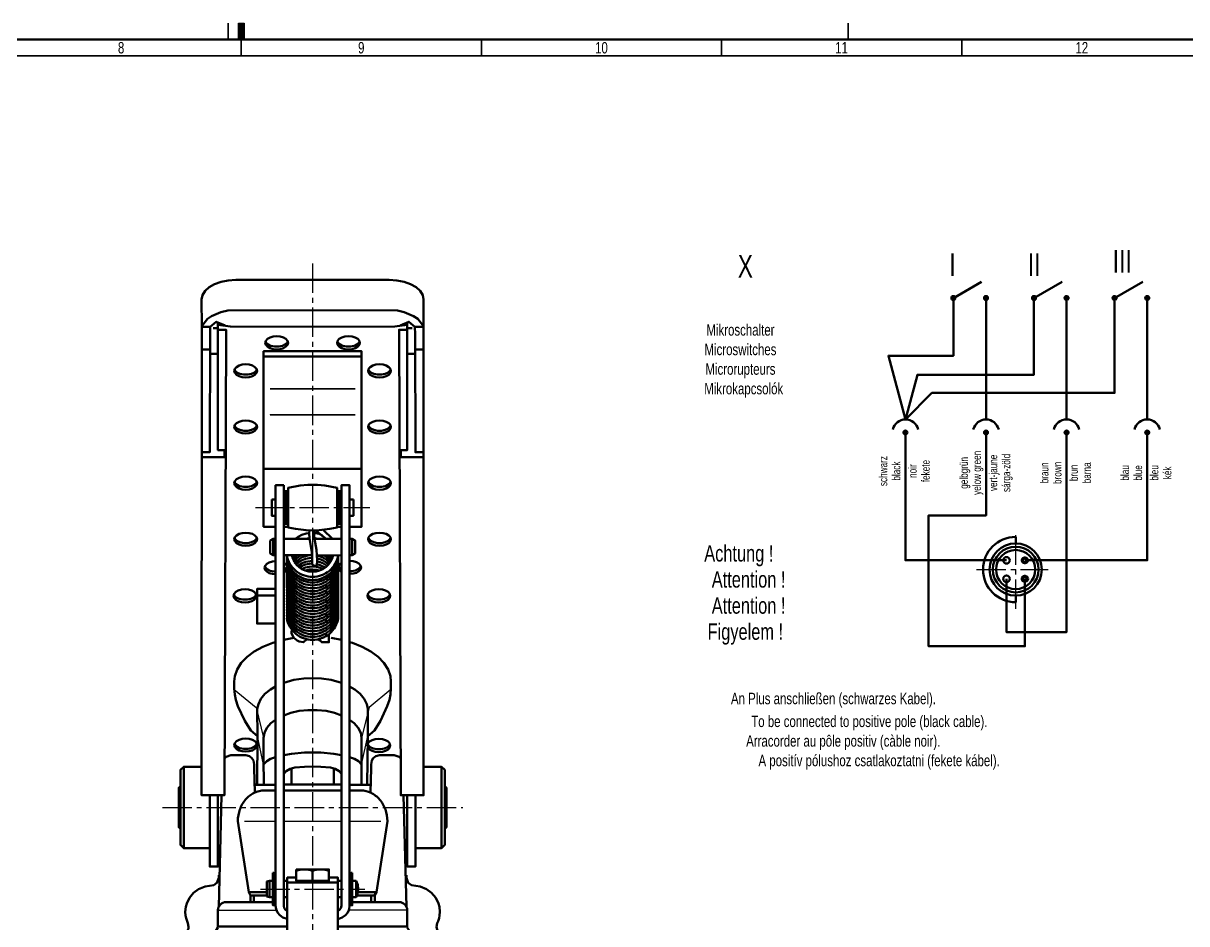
# Model space of a CAD drawing. Extents: x 0 to 1198, y 0 to 840.
# Drawn here: x 527.2 to 883.8, y 564 to 840 of the extents above; entities that cross this region are included whole.
import ezdxf
from ezdxf.enums import TextEntityAlignment as Align

# ---------------------------------------------------------------- set-up
doc = ezdxf.new("R2010")
doc.units = 0
doc.header["$LTSCALE"] = 12
for name, pattern in [('CENTRE', [1.125, 0.75, -0.125, 0.125, -0.125]), ('L0', [0]), ('LFUN', [0]), ('LPRM', [0]), ('SL0', [0]), ('SOLID_MEDIUM', [0]), ('SOLID_THICK', [0]), ('SOLID_THIN', [0])]:
    doc.linetypes.add(name, pattern=pattern)
doc.layers.get('0').update_dxf_attribs({"linetype": 'CONTINUOUS'})
for name, color, linetype in [('11', 7, 'CONTINUOUS'), ('40', 7, 'CONTINUOUS'), ('41', 7, 'CONTINUOUS'), ('6', 7, 'CONTINUOUS'), ('7', 7, 'CONTINUOUS')]:
    doc.layers.add(name, color=color, linetype=linetype)
doc.styles.add('PLAIN_LARGE', font='medtext', dxfattribs={"width": 0.75})
doc.styles.add('PLAIN_MEDIUM', font='medtext', dxfattribs={"width": 0.75})
doc.styles.add('PLAIN_SMALL', font='medtext', dxfattribs={"width": 0.75})
doc.styles.add('ST4', font='medtext', dxfattribs={"width": 0.75})

# ---------------------------------------------------------------- blocks, each defined once
blk = doc.blocks.new('MEDCLUMP_ZSC_180_')
at = {"layer": '6', "color": 7, "lineweight": 25, "style": 'PLAIN_SMALL', "width": 0.75}
for s, p in [('schwarz', (790.73, 702.72)), ('fekete', (803.73, 702.72)), ('black', (794.73, 702.72)), ('noir', (799.73, 702.72))]:
    blk.add_text(s, height=2.5, rotation=90, dxfattribs=at).set_placement(p, align=Align.MIDDLE_CENTER)
blk = doc.blocks.new('MEDCLUMP_ZSC_189_')
at = {"layer": '6', "color": 7, "lineweight": 25, "style": 'PLAIN_SMALL', "width": 0.75}
for s, p in [('gelbgr%%252n', (815.43, 702.17)), ('yelow green', (819.43, 702.17)), ('vert-jaune', (824.43, 702.17)), ('s%%225rga-z%%246ld', (828.43, 702.17))]:
    blk.add_text(s, height=2.5, rotation=90, dxfattribs=at).set_placement(p, align=Align.MIDDLE_CENTER)
blk = doc.blocks.new('MEDCLUMP_ZSC_198_')
at = {"layer": '6', "color": 7, "lineweight": 25, "style": 'PLAIN_SMALL', "width": 0.75}
for s, p in [('blau', (864.83, 702.17)), ('blue', (868.83, 702.17)), ('bleu', (873.83, 702.17)), ('k%%233k', (877.83, 702.17))]:
    blk.add_text(s, height=2.5, rotation=90, dxfattribs=at).set_placement(p, align=Align.MIDDLE_CENTER)
blk = doc.blocks.new('MEDCLUMP_ZSC_207_')
at = {"layer": '6', "color": 7, "lineweight": 25, "style": 'PLAIN_SMALL', "width": 0.75}
for s, p in [('braun', (840.13, 702.17)), ('brown', (844.13, 702.17)), ('brun', (849.13, 702.17)), ('barna', (853.13, 702.17))]:
    blk.add_text(s, height=2.5, rotation=90, dxfattribs=at).set_placement(p, align=Align.MIDDLE_CENTER)
blk = doc.blocks.new('MEDCLUMP_ZSC_216_')
at = {"layer": '6', "color": 23, "lineweight": 35, "style": 'PLAIN_MEDIUM', "width": 0.75}
for s, p in [('An Plus anschlie%%223en (schwarzes Kabel).', (775.5, 633)), ('To be connected to positive pole (black cable).', (786.5, 626)), ('Arracorder au p%%244le positiv (c%%224ble noir).', (778.5, 620)), ('A posit%%237v p%%243lushoz csatlakoztatni (fekete k%%225bel).', (789.5, 614))]:
    blk.add_text(s, height=3.5, dxfattribs=at).set_placement(p, align=Align.MIDDLE_CENTER)
blk = doc.blocks.new('MEDCLUMP_ZSC_225_')
at = {"layer": '6', "color": 92, "lineweight": 50, "style": 'PLAIN_LARGE', "width": 0.75}
for s, p in [('Achtung !', (746.5, 677.5)), ('Attention !', (749.5, 669.5)), ('Attention !', (749.5, 661.5)), ('Figyelem !', (748.5, 653.5))]:
    blk.add_text(s, height=5, dxfattribs=at).set_placement(p, align=Align.MIDDLE_CENTER)
blk = doc.blocks.new('MEDCLUMP_SET_179_')
at = {"lineweight": 0}
for name in ['MEDCLUMP_ZSC_180_', 'MEDCLUMP_ZSC_189_', 'MEDCLUMP_ZSC_207_', 'MEDCLUMP_ZSC_198_', 'MEDCLUMP_ZSC_225_', 'MEDCLUMP_ZSC_216_']:
    blk.add_blockref(name, (0, 0), dxfattribs=at)
at = {"layer": '6', "color": 23, "lineweight": 35, "style": 'PLAIN_MEDIUM', "width": 0.75}
for s, p in [('Mikroschalter', (747, 746)), ('Microswitches', (747, 740)), ('Microrupteurs', (747, 734)), ('Mikrokapcsol%%243k', (748, 728))]:
    blk.add_text(s, height=3.5, dxfattribs=at).set_placement(p, align=Align.MIDDLE_CENTER)
blk = doc.blocks.new('MEDCLUMP_SET_242_')
at = {"layer": '6', "color": 132, "lineweight": 70, "style": 'ST4', "width": 0.75}
for s, p in [('III', (864, 767)), ('X', (748.5, 765.5)), ('I', (812, 766)), ('II', (837, 766))]:
    blk.add_text(s, height=7, dxfattribs=at).set_placement(p, align=Align.MIDDLE_CENTER)
blk = doc.blocks.new('MEDFUNV_27')
at = {"color": 0, "linetype": 'LFUN', "lineweight": -2}
for radius in [0.5, 0.389, 0.278, 0.167, 0.0556]:
    blk.add_circle((0, 0), radius, dxfattribs=at)
blk = doc.blocks.new('MEDCLUMP_ZSC_252_')
at = {"layer": '11', "color": 92, "linetype": 'SOLID_THICK', "lineweight": 50}
for p, q in [((812.25, 755.77), (820.91, 760.77)), ((836.95, 755.77), (845.61, 760.77)), ((861.65, 755.77), (870.31, 760.77))]:
    blk.add_line(p, q, dxfattribs=at)
for points in [[(797.55, 718.55), (792.32, 738.08), (812.25, 738.08), (812.25, 755.77)], [(797.55, 718.55), (801.22, 732.26), (836.95, 732.26), (836.95, 755.77)], [(797.55, 718.55), (805.67, 726.67), (861.65, 726.67), (861.65, 755.77)], [(822.25, 718.55), (822.25, 755.77)], [(846.95, 718.55), (846.95, 755.77)], [(871.65, 718.55), (871.65, 755.77)], [(828.51, 675.36), (797.55, 675.36), (797.55, 714.55)], [(834.17, 669.71), (834.17, 649), (804.65, 649), (804.65, 689.12), (822.25, 689.12), (822.25, 693.45), (822.25, 714.55)], [(828.51, 669.71), (828.51, 653.35), (846.95, 653.35), (846.95, 714.55)], [(834.17, 675.36), (871.65, 675.36), (871.65, 714.55)]]:
    blk.add_lwpolyline(points, dxfattribs=at)
for points in [[(818.36, 715.5, -0.78496), (826.14, 715.5)], [(843.06, 715.5, -0.78496), (850.84, 715.5)], [(867.76, 715.5, -0.78496), (875.54, 715.5)]]:
    blk.add_lwpolyline(points, format="xyb", dxfattribs=at)
blk.add_arc((797.55, 714.55), 4, 13.739, 166.261, dxfattribs=at)
at = {"layer": '11', "color": 92, "linetype": 'SOLID_THICK', "lineweight": 50, "xscale": 1.2, "yscale": 1.2, "zscale": 1.2}
for p in [(812.25, 755.77), (822.25, 755.77), (836.95, 755.77), (846.95, 755.77), (861.65, 755.77), (871.65, 755.77), (797.55, 714.55), (822.25, 714.55), (846.95, 714.55), (871.65, 714.55)]:
    blk.add_blockref('MEDFUNV_27', p, dxfattribs=at)
blk = doc.blocks.new('MEDCLUMP_ZSC_267_')
at = {"layer": '11', "color": 92, "linetype": 'SOLID_THICK', "lineweight": 50}
blk.add_lwpolyline([(831.34, 680.53), (831.34, 682.53, 1), (831.34, 662.53), (831.34, 664.53)], format="xyb", dxfattribs=at)
for centre, radius in [((831.34, 672.53), 8), ((831.34, 672.53), 7), ((831.34, 672.53), 6), ((828.51, 675.36), 1), ((828.51, 669.71), 1)]:
    blk.add_circle(centre, radius, dxfattribs=at)
at = {"layer": '11', "color": 132, "linetype": 'L0', "lineweight": 70}
for centre in [(834.17, 675.36), (834.17, 669.71)]:
    blk.add_circle(centre, 0.75, dxfattribs=at)
at = {"layer": '7', "color": 172, "linetype": 'CENTRE', "lineweight": 25}
for p, q in [((831.34, 660.53), (831.34, 684.53)), ((819.34, 672.53), (841.34, 672.53))]:
    blk.add_line(p, q, dxfattribs=at)
blk = doc.blocks.new('MEDCLUMP_SET_251_')
at = {"lineweight": 0}
for name in ['MEDCLUMP_ZSC_252_', 'MEDCLUMP_ZSC_267_']:
    blk.add_blockref(name, (0, 0), dxfattribs=at)
blk = doc.blocks.new('MEDCLUMP_ZSC_300_')
at = {"layer": '11', "color": 92, "linetype": 'SOLID_THICK', "lineweight": 50}
for p, q in [((603.78, 681.96), (603.78, 676.96)), ((627.98, 681.96), (627.98, 676.96))]:
    blk.add_line(p, q, dxfattribs=at)
for points in [[(602.88, 681.44), (603.78, 681.96), (604.53, 681.96)], [(604.53, 676.96), (603.78, 676.96), (602.88, 677.48), (602.88, 681.44)], [(607.03, 681.96), (614.99, 681.96)], [(616.51, 681.96), (624.73, 681.96)], [(627.23, 681.96), (627.98, 681.96), (628.88, 681.44), (628.88, 677.48), (627.98, 676.96), (627.23, 676.96)], [(615.72, 676.97), (607.03, 676.96)], [(624.73, 676.96), (617.23, 676.8)]]:
    blk.add_lwpolyline(points, dxfattribs=at)
blk = doc.blocks.new('MEDCLUMP_ZSC_304_')
at = {"layer": '11', "color": 92, "linetype": 'SOLID_THICK', "lineweight": 50}
for p, q in [((607.43, 696.52), (607.43, 686.52)), ((608.38, 694.02), (608.03, 694.02)), ((608.38, 689.02), (608.03, 689.02))]:
    blk.add_line(p, q, dxfattribs=at)
for points in [[(607.03, 686.92), (607.43, 686.52), (608.03, 686.52), (608.03, 696.52), (607.43, 696.52), (607.03, 696.12)], [(615.88, 684.52), (613.88, 684.59), (610.63, 684.98), (608.38, 685.47), (608.38, 697.57), (612.1, 698.28), (614.42, 698.48), (615.88, 698.52)], [(603.38, 694.02), (603.38, 689.02), (604.53, 689.02)], [(604.53, 694.02), (603.38, 694.02)]]:
    blk.add_lwpolyline(points, dxfattribs=at)
blk = doc.blocks.new('MEDCLUMP_ZSC_310_')
at = {"layer": '11', "color": 92, "linetype": 'SOLID_THICK', "lineweight": 50}
for p, q in [((624.33, 696.52), (624.33, 686.52)), ((623.38, 694.02), (623.73, 694.02)), ((623.38, 689.02), (623.73, 689.02))]:
    blk.add_line(p, q, dxfattribs=at)
for points in [[(615.88, 684.52), (617.89, 684.59), (621.13, 684.98), (623.38, 685.47), (623.38, 697.57), (619.67, 698.28), (617.35, 698.48), (615.88, 698.52)], [(624.73, 686.92), (624.33, 686.52), (623.73, 686.52), (623.73, 696.52), (624.33, 696.52), (624.73, 696.12)], [(628.38, 694.02), (628.38, 689.02), (627.23, 689.02)], [(627.23, 694.02), (628.38, 694.02)]]:
    blk.add_lwpolyline(points, dxfattribs=at)
blk = doc.blocks.new('MEDCLUMP_ZSC_316_')
at = {"layer": '11', "color": 92, "linetype": 'SOLID_THICK', "lineweight": 50}
for p, q in [((619.07, 684.69), (621.94, 681.96)), ((617, 684.41), (619.81, 682.08)), ((608.05, 656.74), (607.98, 676.94)), ((623.7, 676.96), (623.73, 657.2))]:
    blk.add_line(p, q, dxfattribs=at)
for points in [[(614.84, 683.7), (613.89, 683.54), (612.61, 683.16), (611.42, 682.59), (610.52, 681.96)], [(614.96, 682.19), (613.73, 681.96)], [(614.79, 682.18), (613.73, 681.96)], [(614.9, 684.54), (614.84, 683.7), (614.97, 682.11), (615.63, 677.72), (615.75, 676.61), (615.72, 674.18), (616.38, 673.66), (617.13, 673.75), (617.31, 675.41), (617.22, 676.96), (617.03, 678.54), (616.51, 681.96), (616.38, 683.06), (616.38, 684.37)], [(619.93, 681.96), (618.73, 683.08), (617.94, 683.46), (616.34, 683.79)], [(617.66, 681.96), (616.48, 682.18)], [(617.66, 681.96), (616.48, 682.18)], [(609.81, 676.88), (609.52, 676.53)], [(609.8, 675.97), (610.24, 676.84)], [(609.99, 675.47), (610.28, 676.01), (611.09, 676.96)], [(610.07, 674.75), (610.28, 675.13), (610.92, 675.93), (611.72, 676.61), (612.31, 676.96)], [(612.31, 676.96), (611.72, 676.61), (610.92, 675.93), (610.28, 675.13)], [(610.32, 674.3), (610.92, 675.05), (611.72, 675.73), (612.65, 676.28), (613.69, 676.68), (614.79, 676.9), (615.72, 676.97)], [(610.87, 674.11), (611.73, 674.86), (612.66, 675.4), (613.69, 675.8), (614.8, 676.03), (615.79, 676.08)], [(611.32, 673.63), (611.72, 673.97), (612.65, 674.52), (613.69, 674.92), (615.81, 675.2)], [(611.85, 673.17), (612.65, 673.64), (613.69, 674.04), (614.79, 674.27), (615.74, 674.35)], [(617.21, 674.17), (618.16, 673.91), (619.74, 673.12)], [(617.23, 676.8), (618.16, 676.55), (619.19, 676.09), (620.11, 675.49), (620.9, 674.75), (621.02, 674.58)], [(617.29, 675.9), (618.1, 675.69), (619.08, 675.28), (620.03, 674.67), (620.71, 674.05)], [(617.3, 675.02), (618.17, 674.79), (619.19, 674.34), (620.11, 673.73), (620.3, 673.61)], [(619.22, 676.96), (620.12, 676.36), (620.91, 675.62), (621.31, 675.07)], [(621.59, 675.52), (620.9, 676.51), (620.42, 676.96)], [(620.42, 676.96), (620.9, 676.51), (621.59, 675.52)], [(621.22, 676.96), (621.4, 676.73), (621.82, 675.96)], [(622.05, 676.51), (621.75, 676.96)], [(618.89, 672.72), (618.16, 673.04), (617.06, 673.33), (615.92, 673.45), (614.78, 673.39), (613.68, 673.16), (612.65, 672.76)], [(617.97, 672.21), (617.06, 672.45), (615.92, 672.57), (614.79, 672.51), (613.68, 672.28), (613.54, 672.23)], [(609.53, 653.53), (609.38, 653.74), (609.44, 652.97), (610.16, 651.59), (611.2, 650.77), (611.78, 650.51), (613.06, 650.25), (613.38, 650.61), (614.01, 651)], [(617.65, 651.05), (618.16, 650.78), (618.48, 650.52), (618.71, 650.24), (620.88, 650.24), (620.88, 652.53)]]:
    blk.add_lwpolyline(points, dxfattribs=at)
for points, knots in [([(607.98, 676.94), (608.14, 676.02), (608.78, 674.23), (610.61, 672.05), (613.07, 670.62), (614.94, 670.29), (615.88, 670.29), (616.81, 670.29), (618.68, 670.62), (621.14, 672.06), (622.96, 674.25), (623.6, 676.03), (623.76, 676.96)], [0, 0, 0, 0, 1, 2, 3, 4, 4, 4, 5, 6, 7, 8, 8, 8, 8]), ([(607.98, 675.95), (608.14, 675.03), (608.78, 673.24), (610.61, 671.05), (613.07, 669.63), (614.94, 669.3), (615.88, 669.3), (616.81, 669.3), (618.68, 669.63), (621.14, 671.06), (622.96, 673.25), (623.6, 675.04), (623.76, 675.96)], [0, 0, 0, 0, 1, 2, 3, 4, 4, 4, 5, 6, 7, 8, 8, 8, 8]), ([(607.98, 675.21), (608.14, 674.29), (608.78, 672.5), (610.61, 670.31), (613.07, 668.89), (614.94, 668.56), (615.88, 668.56), (616.81, 668.56), (618.68, 668.89), (621.14, 670.32), (622.96, 672.51), (623.6, 674.3), (623.76, 675.22)], [0, 0, 0, 0, 1, 2, 3, 4, 4, 4, 5, 6, 7, 8, 8, 8, 8]), ([(607.98, 674.33), (608.14, 673.41), (608.78, 671.62), (610.61, 669.44), (613.07, 668.01), (614.94, 667.68), (615.88, 667.68), (616.81, 667.68), (618.68, 668.01), (621.14, 669.45), (622.96, 671.64), (623.6, 673.42), (623.76, 674.35)], [0, 0, 0, 0, 1, 2, 3, 4, 4, 4, 5, 6, 7, 8, 8, 8, 8]), ([(609.49, 676.96), (610.11, 673.96), (612.75, 671.81), (615.82, 671.81), (618.88, 671.81), (621.53, 673.96), (622.17, 676.96)], [0, 0, 0, 0, 1, 1, 1, 2, 2, 2, 2]), ([(607.98, 673.45), (608.14, 672.53), (608.78, 670.74), (610.61, 668.55), (613.07, 667.13), (614.94, 666.8), (615.88, 666.8), (616.81, 666.8), (618.68, 667.13), (621.14, 668.56), (622.96, 670.75), (623.6, 672.54), (623.76, 673.46)], [0, 0, 0, 0, 1, 2, 3, 4, 4, 4, 5, 6, 7, 8, 8, 8, 8]), ([(607.98, 672.57), (608.14, 671.65), (608.78, 669.87), (610.61, 667.68), (613.07, 666.25), (614.94, 665.92), (615.88, 665.92), (616.81, 665.92), (618.68, 666.26), (621.14, 667.69), (622.96, 669.88), (623.6, 671.67), (623.76, 672.59)], [0, 0, 0, 0, 1, 2, 3, 4, 4, 4, 5, 6, 7, 8, 8, 8, 8]), ([(607.98, 671.69), (608.14, 670.77), (608.78, 668.99), (610.61, 666.8), (613.07, 665.37), (614.94, 665.04), (615.88, 665.04), (616.81, 665.04), (618.68, 665.38), (621.14, 666.81), (622.96, 669), (623.6, 670.79), (623.76, 671.71)], [0, 0, 0, 0, 1, 2, 3, 4, 4, 4, 5, 6, 7, 8, 8, 8, 8]), ([(607.98, 670.82), (608.14, 669.89), (608.78, 668.11), (610.61, 665.92), (613.07, 664.49), (614.94, 664.16), (615.88, 664.17), (616.81, 664.17), (618.68, 664.5), (621.14, 665.93), (622.96, 668.12), (623.6, 669.91), (623.76, 670.83)], [0, 0, 0, 0, 1, 2, 3, 4, 4, 4, 5, 6, 7, 8, 8, 8, 8]), ([(607.98, 669.94), (608.14, 669.02), (608.78, 667.23), (610.61, 665.04), (613.07, 663.62), (614.94, 663.29), (615.88, 663.29), (616.81, 663.29), (618.68, 663.62), (621.14, 665.05), (622.96, 667.24), (623.6, 669.03), (623.76, 669.95)], [0, 0, 0, 0, 1, 2, 3, 4, 4, 4, 5, 6, 7, 8, 8, 8, 8]), ([(607.98, 669.06), (608.14, 668.14), (608.78, 666.35), (610.61, 664.16), (613.07, 662.74), (614.94, 662.41), (615.88, 662.41), (616.81, 662.41), (618.68, 662.74), (621.14, 664.17), (622.96, 666.36), (623.6, 668.15), (623.76, 669.07)], [0, 0, 0, 0, 1, 2, 3, 4, 4, 4, 5, 6, 7, 8, 8, 8, 8]), ([(607.98, 668.18), (608.14, 667.26), (608.78, 665.47), (610.61, 663.29), (613.07, 661.86), (614.94, 661.53), (615.88, 661.53), (616.81, 661.53), (618.68, 661.86), (621.14, 663.29), (622.96, 665.48), (623.6, 667.27), (623.76, 668.19)], [0, 0, 0, 0, 1, 2, 3, 4, 4, 4, 5, 6, 7, 8, 8, 8, 8]), ([(607.98, 667.3), (608.14, 666.38), (608.78, 664.59), (610.61, 662.41), (613.07, 660.98), (614.94, 660.65), (615.88, 660.65), (616.81, 660.65), (618.68, 660.98), (621.14, 662.42), (622.96, 664.61), (623.6, 666.39), (623.76, 667.32)], [0, 0, 0, 0, 1, 2, 3, 4, 4, 4, 5, 6, 7, 8, 8, 8, 8]), ([(607.98, 666.42), (608.14, 665.5), (608.78, 663.71), (610.61, 661.53), (613.07, 660.1), (614.94, 659.77), (615.88, 659.77), (616.81, 659.77), (618.68, 660.11), (621.14, 661.54), (622.96, 663.73), (623.6, 665.52), (623.76, 666.44)], [0, 0, 0, 0, 1, 2, 3, 4, 4, 4, 5, 6, 7, 8, 8, 8, 8]), ([(607.98, 665.54), (608.14, 664.62), (608.78, 662.84), (610.61, 660.65), (613.07, 659.22), (614.94, 658.89), (615.88, 658.89), (616.81, 658.89), (618.68, 659.23), (621.14, 660.66), (622.96, 662.85), (623.6, 664.64), (623.76, 665.56)], [0, 0, 0, 0, 1, 2, 3, 4, 4, 4, 5, 6, 7, 8, 8, 8, 8]), ([(607.98, 664.67), (608.14, 663.74), (608.78, 661.96), (610.61, 659.77), (613.07, 658.34), (614.94, 658.01), (615.88, 658.01), (616.81, 658.02), (618.68, 658.35), (621.14, 659.78), (622.96, 661.97), (623.6, 663.76), (623.76, 664.68)], [0, 0, 0, 0, 1, 2, 3, 4, 4, 4, 5, 6, 7, 8, 8, 8, 8]), ([(607.98, 663.78), (608.14, 662.86), (608.78, 661.07), (610.61, 658.88), (613.07, 657.46), (614.94, 657.13), (615.88, 657.13), (616.81, 657.13), (618.68, 657.46), (621.14, 658.89), (622.96, 661.08), (623.6, 662.87), (623.76, 663.79)], [0, 0, 0, 0, 1, 2, 3, 4, 4, 4, 5, 6, 7, 8, 8, 8, 8]), ([(607.98, 662.91), (608.14, 661.99), (608.78, 660.2), (610.61, 658.01), (613.07, 656.59), (614.94, 656.26), (615.88, 656.26), (616.81, 656.26), (618.68, 656.59), (621.14, 658.02), (622.96, 660.21), (623.6, 662), (623.76, 662.92)], [0, 0, 0, 0, 1, 2, 3, 4, 4, 4, 5, 6, 7, 8, 8, 8, 8]), ([(607.98, 662.03), (608.14, 661.11), (608.78, 659.32), (610.61, 657.13), (613.07, 655.71), (614.94, 655.38), (615.88, 655.38), (616.81, 655.38), (618.68, 655.71), (621.14, 657.14), (622.96, 659.33), (623.6, 661.12), (623.76, 662.04)], [0, 0, 0, 0, 1, 2, 3, 4, 4, 4, 5, 6, 7, 8, 8, 8, 8]), ([(607.98, 661.15), (608.14, 660.23), (608.78, 658.44), (610.61, 656.26), (613.07, 654.83), (614.94, 654.5), (615.88, 654.5), (616.81, 654.5), (618.68, 654.83), (621.14, 656.27), (622.96, 658.46), (623.6, 660.24), (623.76, 661.17)], [0, 0, 0, 0, 1, 2, 3, 4, 4, 4, 5, 6, 7, 8, 8, 8, 8]), ([(607.98, 660.26), (608.14, 659.34), (608.78, 657.56), (610.61, 655.37), (613.07, 653.94), (614.94, 653.61), (615.88, 653.61), (616.81, 653.61), (618.68, 653.95), (621.14, 655.38), (622.96, 657.57), (623.6, 659.36), (623.76, 660.28)], [0, 0, 0, 0, 1, 2, 3, 4, 4, 4, 5, 6, 7, 8, 8, 8, 8]), ([(607.98, 659.39), (608.14, 658.47), (608.78, 656.69), (610.61, 654.5), (613.07, 653.07), (614.94, 652.74), (615.88, 652.74), (616.81, 652.74), (618.68, 653.08), (621.14, 654.51), (622.96, 656.7), (623.6, 658.49), (623.76, 659.41)], [0, 0, 0, 0, 1, 2, 3, 4, 4, 4, 5, 6, 7, 8, 8, 8, 8]), ([(607.98, 658.51), (608.14, 657.59), (608.78, 655.81), (610.61, 653.62), (613.07, 652.19), (614.94, 651.86), (615.88, 651.86), (616.81, 651.87), (618.68, 652.2), (621.14, 653.63), (622.96, 655.82), (623.6, 657.61), (623.76, 658.53)], [0, 0, 0, 0, 1, 2, 3, 4, 4, 4, 5, 6, 7, 8, 8, 8, 8]), ([(607.98, 657.64), (608.14, 656.71), (608.78, 654.93), (610.61, 652.74), (613.07, 651.31), (614.94, 650.98), (615.88, 650.99), (616.81, 650.99), (618.68, 651.32), (621.14, 652.75), (622.96, 654.94), (623.6, 656.73), (623.76, 657.65)], [0, 0, 0, 0, 1, 2, 3, 4, 4, 4, 5, 6, 7, 8, 8, 8, 8])]:
    blk.add_open_spline(points, degree=3, knots=knots, dxfattribs=at)
blk = doc.blocks.new('MEDCLUMP_ZSC_361_')
at = {"layer": '11', "color": 92, "linetype": 'SOLID_THICK', "lineweight": 50}
for p, q in [((609.38, 606.6), (609.38, 611.53)), ((600.94, 608.4), (600.94, 606.58))]:
    blk.add_line(p, q, dxfattribs=at)
for points in [[(598.95, 621.44), (596.97, 623.16), (595.13, 626.2), (593, 630.7), (592.37, 632.6), (592.01, 634.28), (591.88, 636.05), (591.88, 638.23), (592.06, 639.88), (592.77, 641.94), (594.03, 643.91), (595.79, 645.75), (598.02, 647.42), (600.66, 648.87), (603.66, 650.08), (604.53, 650.32)], [(607.03, 651.02), (610.16, 651.59)], [(607.03, 637.79), (610.16, 638.68), (613.15, 639.12), (615.88, 639.25)], [(598.14, 606.65), (598.88, 606.65), (598.95, 621.44), (598.93, 629.84), (599.27, 631.26), (600.03, 632.89), (601.28, 634.42), (602.96, 635.8), (604.53, 636.7)], [(607.03, 627.84), (609.2, 628.61), (611.78, 629.18), (614.5, 629.47), (615.88, 629.47)], [(600.93, 608.51), (600.94, 608.4), (600.88, 612.8), (600.88, 620.9), (601.14, 622.49), (601.9, 624.01), (603.13, 625.43), (604.53, 626.5)], [(600.88, 612.8), (601.85, 613.82), (603.02, 614.49), (604.53, 615.06)], [(607.03, 615.68), (609.38, 616.07), (613.38, 616.43), (615.88, 616.49)], [(607.03, 606.6), (609.38, 606.6), (615.88, 606.6)]]:
    blk.add_lwpolyline(points, dxfattribs=at)
at = {"layer": '11', "color": 7, "linetype": 'SOLID_THIN', "lineweight": 25}
for points in [[(591.88, 635.76), (598.57, 630.28), (600.88, 620.9)], [(639.87, 635.76), (633.19, 630.28), (630.87, 620.9)]]:
    blk.add_lwpolyline(points, dxfattribs=at)
blk = doc.blocks.new('MEDCLUMP_ZSC_371_')
at = {"layer": '11', "color": 92, "linetype": 'SOLID_THICK', "lineweight": 50}
for p, q in [((622.38, 606.6), (622.38, 611.52)), ((630.83, 608.4), (630.88, 606.58))]:
    blk.add_line(p, q, dxfattribs=at)
for points in [[(624.73, 651.02), (621.61, 651.59)], [(632.82, 621.44), (634.8, 623.16), (636.64, 626.2), (638.77, 630.7), (639.4, 632.6), (639.76, 634.28), (639.88, 636.05), (639.88, 638.23), (639.71, 639.88), (639, 641.94), (637.74, 643.91), (635.98, 645.75), (633.75, 647.42), (631.11, 648.87), (628.11, 650.08), (627.23, 650.32)], [(624.73, 637.79), (621.61, 638.68), (618.62, 639.12), (615.88, 639.25)], [(633.63, 606.51), (627.23, 606.51), (632.62, 606.51), (632.82, 621.44), (632.84, 629.84), (632.5, 631.26), (631.73, 632.89), (630.49, 634.42), (628.81, 635.8), (627.23, 636.7)], [(624.73, 627.84), (622.57, 628.61), (619.99, 629.18), (617.27, 629.47), (615.88, 629.47)], [(630.83, 608.4), (630.88, 612.8), (630.88, 620.9), (630.63, 622.49), (629.87, 624.01), (628.64, 625.43), (627.23, 626.5)], [(624.73, 615.68), (622.38, 616.07), (618.39, 616.43), (615.88, 616.49)], [(630.88, 612.8), (629.92, 613.82), (628.75, 614.49), (627.23, 615.06)], [(607.02, 609.92), (607.78, 610.72), (609.01, 611.42), (610.44, 611.82), (613.37, 612.09), (615.88, 612.15)], [(624.73, 609.92), (623.98, 610.72), (622.75, 611.42), (621.32, 611.82), (618.39, 612.09), (615.88, 612.15)], [(624.73, 606.6), (622.38, 606.6), (615.88, 606.6)]]:
    blk.add_lwpolyline(points, dxfattribs=at)
blk = doc.blocks.new('MEDCLUMP_ZSC_381_')
at = {"layer": '11', "color": 92, "linetype": 'SOLID_THICK', "lineweight": 50}
for p, q in [((581.99, 746.92), (584.79, 746.92)), ((585.41, 746.5), (586.88, 746.5)), ((581.88, 739.99), (584.38, 739.99)), ((584.38, 738.69), (586.88, 738.69)), ((604.53, 606.51), (598.14, 606.51))]:
    blk.add_line(p, q, dxfattribs=at)
for points in [[(581.89, 747.1), (581.88, 755.32), (582.15, 756.66), (582.93, 757.93), (584.17, 759.07), (585.84, 760.03), (587.82, 760.74), (590.05, 761.19), (592.38, 761.34), (615.88, 761.34)], [(615.88, 752.08), (589.91, 751.92), (587.79, 751.46), (584.92, 750.24), (583.66, 749.37), (581.89, 747.14), (581.88, 603.32), (588.88, 603.32)], [(581.88, 708.47), (584.38, 708.47), (584.49, 744.66), (584.51, 746.92), (586.35, 748.5), (589.07, 747.34)], [(581.88, 706.96), (588.88, 706.96), (588.88, 709.18), (586.88, 709.18), (586.88, 748.11)], [(581.88, 603.32), (588.88, 603.32), (589.38, 746.06), (586.88, 746.06), (586.88, 747.56), (590.69, 747.03), (615.88, 746.92)], [(576.38, 612.1), (575.38, 611.1), (575.38, 588.1), (576.38, 587.1)], [(581.88, 612.1), (576.38, 612.1), (576.38, 587.1), (584.38, 587.1)], [(575.38, 606.15), (574.88, 605.65), (574.88, 593.55), (575.38, 593.05)], [(584.38, 603.32), (584.38, 581.94), (584.38, 581.48), (586.88, 581.48), (586.88, 603.32)]]:
    blk.add_lwpolyline(points, dxfattribs=at)
blk = doc.blocks.new('MEDCLUMP_ZSC_396_')
at = {"layer": '11', "color": 92, "linetype": 'SOLID_THICK', "lineweight": 50}
for p, q in [((646.36, 746.5), (644.88, 746.5)), ((649.78, 746.92), (646.98, 746.92)), ((647.38, 738.69), (644.88, 738.69)), ((649.88, 739.99), (647.38, 739.99))]:
    blk.add_line(p, q, dxfattribs=at)
for points in [[(649.88, 747.1), (649.88, 755.32), (649.62, 756.66), (648.84, 757.93), (647.6, 759.07), (645.93, 760.03), (643.95, 760.74), (641.72, 761.19), (639.38, 761.34), (615.88, 761.34)], [(615.88, 752.08), (641.86, 751.92), (643.98, 751.46), (646.85, 750.24), (648.11, 749.37), (649.88, 747.14), (649.88, 603.32), (642.88, 603.32)], [(649.88, 603.32), (642.88, 603.32), (642.38, 746.06), (644.88, 746.06), (644.88, 747.56), (641.08, 747.03), (615.88, 746.92)], [(649.88, 708.47), (647.38, 708.47), (647.28, 744.66), (647.26, 746.92), (645.42, 748.5), (642.7, 747.34)], [(649.88, 706.96), (642.88, 706.96), (642.88, 709.18), (644.88, 709.18), (644.88, 748.11)], [(649.88, 612.1), (655.38, 612.1), (655.38, 587.1), (647.38, 587.1)], [(655.38, 612.1), (656.38, 611.1), (656.38, 588.1), (655.38, 587.1)], [(656.38, 606.15), (656.88, 605.65), (656.88, 593.55), (656.38, 593.05)], [(647.38, 603.32), (647.38, 581.94), (647.38, 581.48), (644.88, 581.48), (644.88, 603.32)]]:
    blk.add_lwpolyline(points, dxfattribs=at)
blk = doc.blocks.new('MEDCLUMP_ZSC_410_')
at = {"layer": '11', "color": 92, "linetype": 'SOLID_THICK', "lineweight": 50}
blk.add_lwpolyline([(601.38, 742.05), (601.56, 741.43), (602.05, 740.87), (602.83, 740.42), (603.8, 740.14), (604.88, 740.04), (605.97, 740.14), (606.94, 740.42), (607.72, 740.87), (608.21, 741.43), (608.38, 742.05), (608.21, 742.67), (607.72, 743.23), (606.94, 743.67), (605.97, 743.96), (604.88, 744.05), (603.8, 743.96), (602.83, 743.67), (602.05, 743.23), (601.56, 742.67)], close=True, dxfattribs=at)
blk.add_lwpolyline([(601.5, 742.48), (601.6, 742.18), (602.2, 741.58), (603.13, 741.13), (604.28, 740.89), (605.49, 740.89), (606.63, 741.13), (607.57, 741.58), (608.17, 742.18), (608.27, 742.48)], dxfattribs=at)
blk = doc.blocks.new('MEDCLUMP_ZSC_413_')
at = {"layer": '11', "color": 92, "linetype": 'SOLID_THICK', "lineweight": 50}
for points in [[(624.73, 674.56), (624.4, 674.37), (623.91, 673.81), (623.73, 673.19)], [(627.23, 671.18), (628.32, 671.28), (629.29, 671.56), (630.07, 672.01), (630.56, 672.57), (630.73, 673.19), (630.56, 673.81), (630.07, 674.37), (629.29, 674.81), (628.32, 675.1), (627.23, 675.19)], [(623.73, 673.19), (623.91, 672.57), (624.4, 672.01), (624.73, 671.65)], [(623.85, 673.62), (623.95, 673.32), (624.55, 672.71), (624.73, 672.49)], [(627.23, 672.03), (627.84, 672.03), (628.98, 672.27), (629.92, 672.71), (630.52, 673.32), (630.62, 673.62)]]:
    blk.add_lwpolyline(points, dxfattribs=at)
blk = doc.blocks.new('MEDCLUMP_ZSC_416_')
at = {"layer": '11', "color": 92, "linetype": 'SOLID_THICK', "lineweight": 50}
blk.add_lwpolyline([(632.67, 664.48), (632.84, 663.86), (633.34, 663.3), (634.12, 662.86), (635.09, 662.57), (636.17, 662.47), (637.26, 662.57), (638.23, 662.86), (639.01, 663.3), (639.5, 663.86), (639.67, 664.48), (639.5, 665.1), (639.01, 665.66), (638.23, 666.11), (637.26, 666.39), (636.17, 666.49), (635.09, 666.39), (634.12, 666.11), (633.34, 665.66), (632.84, 665.1)], close=True, dxfattribs=at)
blk.add_lwpolyline([(632.79, 664.91), (632.88, 664.61), (633.49, 664.01), (634.42, 663.56), (635.57, 663.32), (636.78, 663.32), (637.92, 663.56), (638.85, 664.01), (639.46, 664.61), (639.55, 664.91)], dxfattribs=at)
blk = doc.blocks.new('MEDCLUMP_ZSC_419_')
at = {"layer": '11', "color": 92, "linetype": 'SOLID_THICK', "lineweight": 50}
blk.add_lwpolyline([(632.67, 618.6), (632.84, 617.98), (633.34, 617.42), (634.12, 616.97), (635.09, 616.69), (636.17, 616.59), (637.26, 616.69), (638.23, 616.97), (639.01, 617.42), (639.5, 617.98), (639.67, 618.6), (639.5, 619.22), (639.01, 619.78), (638.23, 620.22), (637.26, 620.5), (636.17, 620.6), (635.09, 620.5), (634.12, 620.22), (633.34, 619.78), (632.84, 619.22)], close=True, dxfattribs=at)
blk.add_lwpolyline([(632.79, 619.03), (632.88, 618.73), (633.49, 618.12), (634.42, 617.68), (635.57, 617.44), (636.78, 617.44), (637.92, 617.68), (638.85, 618.12), (639.46, 618.73), (639.55, 619.03)], dxfattribs=at)
blk = doc.blocks.new('MEDCLUMP_ZSC_422_')
at = {"layer": '11', "color": 92, "linetype": 'SOLID_THICK', "lineweight": 50}
blk.add_lwpolyline([(632.88, 681.82), (633.06, 681.2), (633.55, 680.64), (634.33, 680.2), (635.3, 679.91), (636.38, 679.81), (637.47, 679.91), (638.44, 680.2), (639.22, 680.64), (639.71, 681.2), (639.88, 681.82), (639.71, 682.44), (639.22, 683), (638.44, 683.45), (637.47, 683.73), (636.38, 683.83), (635.3, 683.73), (634.33, 683.45), (633.55, 683), (633.06, 682.44)], close=True, dxfattribs=at)
blk.add_lwpolyline([(633, 682.25), (633.1, 681.95), (633.7, 681.35), (634.63, 680.9), (635.78, 680.66), (636.99, 680.66), (638.13, 680.9), (639.07, 681.35), (639.67, 681.95), (639.77, 682.25)], dxfattribs=at)
blk = doc.blocks.new('MEDCLUMP_ZSC_425_')
at = {"layer": '11', "color": 92, "linetype": 'SOLID_THICK', "lineweight": 50}
blk.add_lwpolyline([(632.88, 699.03), (633.06, 698.41), (633.55, 697.85), (634.33, 697.4), (635.3, 697.12), (636.38, 697.02), (637.47, 697.12), (638.44, 697.4), (639.22, 697.85), (639.71, 698.41), (639.88, 699.03), (639.71, 699.65), (639.22, 700.21), (638.44, 700.65), (637.47, 700.94), (636.38, 701.04), (635.3, 700.94), (634.33, 700.65), (633.55, 700.21), (633.06, 699.65)], close=True, dxfattribs=at)
blk.add_lwpolyline([(633, 699.46), (633.1, 699.16), (633.7, 698.56), (634.63, 698.11), (635.78, 697.87), (636.99, 697.87), (638.13, 698.11), (639.07, 698.56), (639.67, 699.16), (639.77, 699.46)], dxfattribs=at)
blk = doc.blocks.new('MEDCLUMP_ZSC_428_')
at = {"layer": '11', "color": 92, "linetype": 'SOLID_THICK', "lineweight": 50}
blk.add_lwpolyline([(632.88, 716.24), (633.06, 715.62), (633.55, 715.06), (634.33, 714.61), (635.3, 714.33), (636.38, 714.23), (637.47, 714.33), (638.44, 714.61), (639.22, 715.06), (639.71, 715.62), (639.88, 716.24), (639.71, 716.86), (639.22, 717.42), (638.44, 717.86), (637.47, 718.15), (636.38, 718.24), (635.3, 718.15), (634.33, 717.86), (633.55, 717.42), (633.06, 716.86)], close=True, dxfattribs=at)
blk.add_lwpolyline([(633, 716.67), (633.1, 716.37), (633.7, 715.76), (634.63, 715.32), (635.78, 715.08), (636.99, 715.08), (638.13, 715.32), (639.07, 715.76), (639.67, 716.37), (639.77, 716.67)], dxfattribs=at)
blk = doc.blocks.new('MEDCLUMP_ZSC_431_')
at = {"layer": '11', "color": 92, "linetype": 'SOLID_THICK', "lineweight": 50}
blk.add_lwpolyline([(632.88, 733.44), (633.06, 732.82), (633.55, 732.26), (634.33, 731.82), (635.3, 731.53), (636.38, 731.44), (637.47, 731.53), (638.44, 731.82), (639.22, 732.26), (639.71, 732.82), (639.88, 733.44), (639.71, 734.06), (639.22, 734.62), (638.44, 735.07), (637.47, 735.35), (636.38, 735.45), (635.3, 735.35), (634.33, 735.07), (633.55, 734.62), (633.06, 734.06)], close=True, dxfattribs=at)
blk.add_lwpolyline([(633, 733.87), (633.1, 733.58), (633.7, 732.97), (634.63, 732.52), (635.78, 732.29), (636.99, 732.29), (638.13, 732.52), (639.07, 732.97), (639.67, 733.58), (639.77, 733.87)], dxfattribs=at)
blk = doc.blocks.new('MEDCLUMP_ZSC_434_')
at = {"layer": '11', "color": 92, "linetype": 'SOLID_THICK', "lineweight": 50}
blk.add_lwpolyline([(623.38, 742.05), (623.56, 741.43), (624.05, 740.87), (624.83, 740.42), (625.8, 740.14), (626.88, 740.04), (627.97, 740.14), (628.94, 740.42), (629.72, 740.87), (630.21, 741.43), (630.38, 742.05), (630.21, 742.67), (629.72, 743.23), (628.94, 743.67), (627.97, 743.96), (626.88, 744.05), (625.8, 743.96), (624.83, 743.67), (624.05, 743.23), (623.56, 742.67)], close=True, dxfattribs=at)
blk.add_lwpolyline([(623.5, 742.48), (623.6, 742.18), (624.2, 741.58), (625.13, 741.13), (626.28, 740.89), (627.49, 740.89), (628.63, 741.13), (629.57, 741.58), (630.17, 742.18), (630.27, 742.48)], dxfattribs=at)
blk = doc.blocks.new('MEDCLUMP_ZSC_437_')
at = {"layer": '11', "color": 92, "linetype": 'SOLID_THICK', "lineweight": 50}
blk.add_lwpolyline([(591.88, 681.82), (592.06, 681.2), (592.55, 680.64), (593.33, 680.2), (594.3, 679.91), (595.38, 679.81), (596.47, 679.91), (597.44, 680.2), (598.22, 680.64), (598.71, 681.2), (598.88, 681.82), (598.71, 682.44), (598.22, 683), (597.44, 683.45), (596.47, 683.73), (595.38, 683.83), (594.3, 683.73), (593.33, 683.45), (592.55, 683), (592.06, 682.44)], close=True, dxfattribs=at)
blk.add_lwpolyline([(592, 682.25), (592.1, 681.95), (592.7, 681.35), (593.63, 680.9), (594.78, 680.66), (595.99, 680.66), (597.13, 680.9), (598.07, 681.35), (598.67, 681.95), (598.77, 682.25)], dxfattribs=at)
blk = doc.blocks.new('MEDCLUMP_ZSC_440_')
at = {"layer": '11', "color": 92, "linetype": 'SOLID_THICK', "lineweight": 50}
for points in [[(604.53, 675.08), (603.59, 674.99), (602.62, 674.71), (601.84, 674.27), (601.34, 673.71), (601.17, 673.09)], [(607.03, 671.64), (607.51, 671.91), (608, 672.46), (608.17, 673.09), (608, 673.71), (607.51, 674.27), (607.03, 674.54)], [(601.17, 673.09), (601.34, 672.46), (601.84, 671.91), (602.62, 671.46), (603.59, 671.18), (604.67, 671.08)], [(601.29, 673.52), (601.38, 673.22), (601.99, 672.61), (602.92, 672.17), (604.07, 671.93)], [(607.03, 672.46), (607.35, 672.61), (607.96, 673.22), (608.05, 673.52)]]:
    blk.add_lwpolyline(points, dxfattribs=at)
blk = doc.blocks.new('MEDCLUMP_ZSC_443_')
at = {"layer": '11', "color": 92, "linetype": 'SOLID_THICK', "lineweight": 50}
blk.add_lwpolyline([(591.88, 618.73), (592.06, 618.11), (592.55, 617.55), (593.33, 617.1), (594.3, 616.82), (595.38, 616.72), (596.47, 616.82), (597.44, 617.1), (598.22, 617.55), (598.71, 618.11), (598.88, 618.73), (598.71, 619.35), (598.22, 619.91), (597.44, 620.35), (596.47, 620.64), (595.38, 620.74), (594.3, 620.64), (593.33, 620.35), (592.55, 619.91), (592.06, 619.35)], close=True, dxfattribs=at)
blk.add_lwpolyline([(592, 619.16), (592.1, 618.86), (592.7, 618.26), (593.63, 617.81), (594.78, 617.57), (595.99, 617.57), (597.13, 617.81), (598.07, 618.26), (598.67, 618.86), (598.77, 619.16)], dxfattribs=at)
blk = doc.blocks.new('MEDCLUMP_ZSC_446_')
at = {"layer": '11', "color": 92, "linetype": 'SOLID_THICK', "lineweight": 50}
blk.add_lwpolyline([(591.67, 664.48), (591.84, 663.86), (592.34, 663.3), (593.12, 662.86), (594.09, 662.57), (595.17, 662.47), (596.26, 662.57), (597.23, 662.86), (598.01, 663.3), (598.5, 663.86), (598.67, 664.48), (598.5, 665.1), (598.01, 665.66), (597.23, 666.11), (596.26, 666.39), (595.17, 666.49), (594.09, 666.39), (593.12, 666.11), (592.34, 665.66), (591.84, 665.1)], close=True, dxfattribs=at)
blk.add_lwpolyline([(591.79, 664.91), (591.88, 664.61), (592.49, 664.01), (593.42, 663.56), (594.57, 663.32), (595.78, 663.32), (596.92, 663.56), (597.85, 664.01), (598.46, 664.61), (598.55, 664.91)], dxfattribs=at)
blk = doc.blocks.new('MEDCLUMP_ZSC_449_')
at = {"layer": '11', "color": 92, "linetype": 'SOLID_THICK', "lineweight": 50}
blk.add_lwpolyline([(591.88, 699.03), (592.06, 698.41), (592.55, 697.85), (593.33, 697.4), (594.3, 697.12), (595.38, 697.02), (596.47, 697.12), (597.44, 697.4), (598.22, 697.85), (598.71, 698.41), (598.88, 699.03), (598.71, 699.65), (598.22, 700.21), (597.44, 700.65), (596.47, 700.94), (595.38, 701.04), (594.3, 700.94), (593.33, 700.65), (592.55, 700.21), (592.06, 699.65)], close=True, dxfattribs=at)
blk.add_lwpolyline([(592, 699.46), (592.1, 699.16), (592.7, 698.56), (593.63, 698.11), (594.78, 697.87), (595.99, 697.87), (597.13, 698.11), (598.07, 698.56), (598.67, 699.16), (598.77, 699.46)], dxfattribs=at)
blk = doc.blocks.new('MEDCLUMP_ZSC_452_')
at = {"layer": '11', "color": 92, "linetype": 'SOLID_THICK', "lineweight": 50}
blk.add_lwpolyline([(591.88, 716.24), (592.06, 715.62), (592.55, 715.06), (593.33, 714.61), (594.3, 714.33), (595.38, 714.23), (596.47, 714.33), (597.44, 714.61), (598.22, 715.06), (598.71, 715.62), (598.88, 716.24), (598.71, 716.86), (598.22, 717.42), (597.44, 717.86), (596.47, 718.15), (595.38, 718.24), (594.3, 718.15), (593.33, 717.86), (592.55, 717.42), (592.06, 716.86)], close=True, dxfattribs=at)
blk.add_lwpolyline([(592, 716.67), (592.1, 716.37), (592.7, 715.76), (593.63, 715.32), (594.78, 715.08), (595.99, 715.08), (597.13, 715.32), (598.07, 715.76), (598.67, 716.37), (598.77, 716.67)], dxfattribs=at)
blk = doc.blocks.new('MEDCLUMP_ZSC_455_')
at = {"layer": '11', "color": 92, "linetype": 'SOLID_THICK', "lineweight": 50}
blk.add_lwpolyline([(591.88, 733.44), (592.06, 732.82), (592.55, 732.26), (593.33, 731.82), (594.3, 731.53), (595.38, 731.44), (596.47, 731.53), (597.44, 731.82), (598.22, 732.26), (598.71, 732.82), (598.88, 733.44), (598.71, 734.06), (598.22, 734.62), (597.44, 735.07), (596.47, 735.35), (595.38, 735.45), (594.3, 735.35), (593.33, 735.07), (592.55, 734.62), (592.06, 734.06)], close=True, dxfattribs=at)
blk.add_lwpolyline([(592, 733.87), (592.1, 733.58), (592.7, 732.97), (593.63, 732.52), (594.78, 732.29), (595.99, 732.29), (597.13, 732.52), (598.07, 732.97), (598.67, 733.58), (598.77, 733.87)], dxfattribs=at)
blk = doc.blocks.new('MEDCLUMP_ZSC_460_')
at = {"layer": '11', "color": 7, "linetype": 'SOLID_THIN', "lineweight": 25}
for p, q in [((586.88, 568.1), (604.83, 568.1)), ((644.88, 568.1), (626.94, 568.1))]:
    blk.add_line(p, q, dxfattribs=at)
at = {"layer": '11', "color": 92, "linetype": 'SOLID_THICK', "lineweight": 50}
for points in [[(586.1, 561.59), (586.88, 562.82), (586.88, 568.1, -0.414214), (589.38, 570.6), (603.73, 570.6)], [(645.67, 561.59), (644.89, 562.82), (644.88, 568.1, 0.414214), (642.38, 570.6), (628.03, 570.6)]]:
    blk.add_lwpolyline(points, format="xyb", dxfattribs=at)
for points in [[(586.88, 563.1), (608.13, 563.1)], [(623.63, 563.1), (644.88, 563.1)]]:
    blk.add_lwpolyline(points, dxfattribs=at)
blk = doc.blocks.new('MEDCLUMP_ZSC_466_')
at = {"layer": '11', "color": 92, "linetype": 'SOLID_THICK', "lineweight": 50}
for p, q in [((574.88, 550.6), (574.88, 546.74)), ((656.88, 550.6), (656.88, 546.74))]:
    blk.add_line(p, q, dxfattribs=at)
for points in [[(575.4, 560.6), (576.5, 560.86), (577.03, 561.2), (577.57, 561.87), (577.82, 562.5), (577.9, 563), (577.66, 564.15), (577.4, 564.77), (577.13, 565.65), (576.96, 566.53), (576.88, 567.63), (577.03, 569.13), (577.3, 570.14), (578.13, 571.89), (579.43, 573.45), (580.96, 574.57), (582.97, 575.37), (585.57, 575.78), (586.56, 576.5), (587.13, 578.01), (587.16, 578.84)], [(656.37, 560.6), (655.27, 560.86), (654.74, 561.2), (654.2, 561.87), (653.94, 562.5), (653.87, 563), (654.1, 564.15), (654.37, 564.77), (654.64, 565.65), (654.81, 566.53), (654.88, 567.63), (654.74, 569.13), (654.47, 570.14), (653.64, 571.89), (652.34, 573.45), (650.81, 574.57), (648.8, 575.37), (646.19, 575.78), (645.21, 576.5), (644.64, 578.01), (644.61, 578.84)], [(582.51, 560.6), (583.08, 561.6), (589.48, 561.6), (590.06, 560.6)], [(651.26, 560.6), (650.68, 561.6), (644.28, 561.6), (643.71, 560.6)], [(563.38, 550.6), (668.43, 550.6), (668.38, 558.1)]]:
    blk.add_lwpolyline(points, dxfattribs=at)
blk.add_lwpolyline([(665.93, 560.6), (565.88, 560.6, 0.414214), (563.38, 558.1), (563.38, 550.6)], format="xyb", dxfattribs=at)
blk.add_open_spline([(668.38, 558.1), (668.38, 559.48), (667.29, 560.6), (665.93, 560.6)], degree=3, dxfattribs=at)
blk = doc.blocks.new('MEDCLUMP_ZSC_474_')
at = {"layer": '11', "color": 92, "linetype": 'SOLID_THICK', "lineweight": 50}
for points in [[(604.53, 604.8), (601.08, 604.8)], [(624.73, 604.8), (607.03, 604.8)], [(630.68, 604.8), (627.23, 604.8)], [(592.98, 595.36), (596.3, 573.6), (596.88, 572.6), (596.85, 570.6), (603.73, 570.6)], [(634.88, 572.6), (635.47, 573.6), (638.79, 595.36)], [(596.3, 573.6), (601.88, 573.6)], [(596.88, 572.6), (601.88, 572.6)], [(628.03, 570.6), (634.92, 570.6), (634.92, 572.25), (634.88, 572.6)], [(629.47, 572.6), (634.88, 572.6)], [(629.77, 573.6), (635.47, 573.6)]]:
    blk.add_lwpolyline(points, dxfattribs=at)
for points in [[(601.08, 604.8), (600.02, 604.8), (597.89, 604.31), (595.2, 602.22), (593.4, 599.08), (592.98, 596.6), (592.98, 595.36)], [(638.79, 595.36), (638.79, 596.6), (638.37, 599.08), (636.57, 602.22), (633.88, 604.31), (631.75, 604.8), (630.68, 604.8)]]:
    blk.add_open_spline(points, degree=3, dxfattribs=at)
blk = doc.blocks.new('MEDCLUMP_ZSC_478_')
at = {"layer": '11', "color": 92, "linetype": 'SOLID_THICK', "lineweight": 50}
blk.add_line((620.88, 577.1), (610.88, 577.1), dxfattribs=at)
blk.add_lwpolyline([(610.88, 580.6), (620.88, 580.6), (620.88, 577.1), (620.63, 577.1), (620.34, 577), (620.28, 576.96), (620.2, 576.85), (620.2, 576.77), (620.14, 576.65), (620.14, 576.6), (611.63, 576.6), (611.62, 576.7), (611.6, 576.77), (611.58, 576.83), (611.5, 576.94), (611.39, 577.03), (611.16, 577.1), (610.88, 577.1)], close=True, dxfattribs=at)
blk.add_lwpolyline([(615.88, 580.15), (615.88, 577.1)], dxfattribs=at)
for points in [[(610.88, 580.15), (612.5, 580.75), (614.28, 580.75), (615.88, 580.15)], [(620.88, 580.15), (619.26, 580.75), (617.49, 580.75), (615.88, 580.15)]]:
    blk.add_open_spline(points, degree=3, dxfattribs=at)
blk = doc.blocks.new('MEDCLUMP_ZSC_484_')
at = {"layer": '11', "color": 92, "linetype": 'SOLID_THICK', "lineweight": 50}
for p, q in [((603.99, 579.04), (604.53, 578.1)), ((627.77, 579.04), (627.44, 578.45)), ((603.99, 570.16), (604.53, 571.1)), ((627.77, 570.16), (627.23, 571.1))]:
    blk.add_line(p, q, dxfattribs=at)
for points in [[(603.73, 579.6), (603.99, 579.6), (603.99, 569.6), (603.73, 569.6)], [(628.03, 579.6), (627.77, 579.6), (627.77, 569.6), (628.03, 569.6)]]:
    blk.add_lwpolyline(points, close=True, dxfattribs=at)
at = {"layer": '7', "color": 172, "linetype": 'CENTRE', "lineweight": 25}
blk.add_line((599.88, 574.6), (631.88, 574.6), dxfattribs=at)
blk = doc.blocks.new('MEDCLUMP_SET_278_')
at = {"layer": '11', "color": 92, "linetype": 'SOLID_THICK', "lineweight": 50}
for p, q in [((600.88, 737.83), (630.88, 737.83)), ((600.88, 703.37), (630.88, 703.37)), ((598.88, 664.57), (604.53, 664.57)), ((602.68, 577.1), (602.68, 572.1)), ((608.13, 576.6), (623.63, 576.6)), ((629.21, 577.1), (629.21, 572.1))]:
    blk.add_line(p, q, dxfattribs=at)
at = {"layer": '11', "color": 23, "linetype": 'SOLID_MEDIUM', "lineweight": 35}
blk.add_line((628.88, 727.89), (602.88, 727.89), dxfattribs=at)
at = {"layer": '11', "color": 7, "linetype": 'SOLID_THIN', "lineweight": 25}
for p, q in [((600.88, 612.8), (598.95, 621.44)), ((630.88, 612.8), (632.82, 621.44))]:
    blk.add_line(p, q, dxfattribs=at)
at = {"layer": '11', "color": 92, "linetype": 'SOLID_THICK', "lineweight": 50}
for points in [[(604.53, 685.63), (600.88, 685.63), (600.88, 739.47), (630.88, 739.47), (630.88, 685.63), (627.23, 685.63)], [(607.03, 698.37), (604.53, 698.37), (604.53, 569.49), (604.69, 568.41), (605.14, 567.4), (605.85, 566.54), (606.78, 565.87), (608.13, 565.42)], [(608.13, 567.86), (607.62, 568.18), (607.19, 568.78), (607.03, 569.49), (607.03, 577.1), (607.03, 698.37)], [(623.9, 565.46), (624.98, 565.87), (625.92, 566.54), (626.63, 567.4), (626.94, 568.1), (627.08, 568.41), (627.23, 569.49), (627.23, 578.1), (627.23, 698.37), (624.73, 698.37), (624.73, 569.49), (624.58, 568.78), (624.15, 568.18), (623.63, 567.86)], [(608.38, 685.63), (607.03, 685.63)], [(624.73, 685.63), (623.38, 685.63)], [(604.53, 666.62), (598.88, 666.62), (598.88, 655.97), (604.53, 655.97)], [(588.87, 614.62), (589.38, 615.1), (590.86, 615.6), (595.41, 615.6), (596.56, 615.32), (597.3, 614.74), (597.75, 613.98), (597.93, 612.73), (597.96, 611.64), (598.13, 604.16)], [(642.9, 614.62), (642.38, 615.1), (640.91, 615.6), (636.36, 615.6), (635.21, 615.32), (634.47, 614.74), (634.02, 613.98), (633.84, 612.73), (633.81, 611.64), (633.64, 604.16)], [(587.16, 569.18), (588.01, 603.31)], [(644.61, 569.18), (643.76, 603.31)], [(608.13, 560.6), (623.63, 560.6), (623.63, 578.1), (620.88, 578.1)], [(610.88, 578.1), (608.13, 578.1), (608.13, 560.6)], [(603.73, 572.1), (602.68, 572.1), (601.88, 572.31), (601.88, 576.89), (602.68, 577.1), (603.73, 577.1)], [(607.03, 577.1), (608.13, 577.1)], [(623.63, 577.1), (624.73, 577.1)], [(628.03, 577.1), (629.21, 577.1), (629.7, 575.93), (629.88, 574.59), (629.76, 573.49), (629.21, 572.1), (628.03, 572.1)], [(597.88, 572.26), (597.88, 570.6)], [(608.13, 572.1), (607.03, 572.1)], [(624.73, 572.1), (623.63, 572.1)], [(633.88, 572.26), (633.88, 570.6)]]:
    blk.add_lwpolyline(points, dxfattribs=at)
at = {"layer": '11', "color": 23, "linetype": 'SOLID_MEDIUM', "lineweight": 35}
blk.add_lwpolyline([(607.93, 720), (602.88, 720), (628.88, 720)], dxfattribs=at)
at = {"layer": '11', "color": 7, "linetype": 'SOLID_THIN', "lineweight": 25}
for points in [[(594.98, 595.36), (604.53, 595.36)], [(607.03, 595.36), (624.73, 595.36)], [(627.23, 595.36), (636.79, 595.36)]]:
    blk.add_lwpolyline(points, dxfattribs=at)
at = {"layer": '7', "color": 172, "linetype": 'CENTRE', "lineweight": 25}
for p, q in [((598.38, 691.52), (633.38, 691.52)), ((569.88, 599.6), (661.88, 599.6))]:
    blk.add_line(p, q, dxfattribs=at)
at = {"layer": '7', "color": 172, "linetype": 'CENTRE', "lineweight": 25, "flags": 128}
blk.add_lwpolyline([(615.88, 766.34), (615.88, 559.03)], dxfattribs=at)
at = {"lineweight": 0}
for name in ['MEDCLUMP_ZSC_381_', 'MEDCLUMP_ZSC_396_', 'MEDCLUMP_ZSC_410_', 'MEDCLUMP_ZSC_434_', 'MEDCLUMP_ZSC_455_', 'MEDCLUMP_ZSC_431_', 'MEDCLUMP_ZSC_452_', 'MEDCLUMP_ZSC_428_', 'MEDCLUMP_ZSC_449_', 'MEDCLUMP_ZSC_425_', 'MEDCLUMP_ZSC_304_', 'MEDCLUMP_ZSC_310_', 'MEDCLUMP_ZSC_316_', 'MEDCLUMP_ZSC_437_', 'MEDCLUMP_ZSC_300_', 'MEDCLUMP_ZSC_422_', 'MEDCLUMP_ZSC_440_', 'MEDCLUMP_ZSC_413_', 'MEDCLUMP_ZSC_446_', 'MEDCLUMP_ZSC_416_', 'MEDCLUMP_ZSC_361_', 'MEDCLUMP_ZSC_371_', 'MEDCLUMP_ZSC_443_', 'MEDCLUMP_ZSC_419_', 'MEDCLUMP_ZSC_474_', 'MEDCLUMP_ZSC_466_', 'MEDCLUMP_ZSC_484_', 'MEDCLUMP_ZSC_478_', 'MEDCLUMP_ZSC_460_']:
    blk.add_blockref(name, (0, 0), dxfattribs=at)
blk = doc.blocks.new('MEDCLUMP_SET_711_')
at = {"layer": '6', "color": 132, "lineweight": 70, "style": 'ST4', "width": 0.75}
for s, p in [('III', (864, 767)), ('I', (812, 766)), ('II', (837, 766))]:
    blk.add_text(s, height=7, dxfattribs=at).set_placement(p, align=Align.MIDDLE_CENTER)
blk = doc.blocks.new('MEDCLUMP_ZSC_719_')
at = {"layer": '11', "color": 92, "linetype": 'SOLID_THICK', "lineweight": 50}
blk.add_lwpolyline([(831.34, 680.53), (831.34, 682.53, 1), (831.34, 662.53), (831.34, 664.53)], format="xyb", dxfattribs=at)
for centre, radius in [((831.34, 672.53), 8), ((831.34, 672.53), 7), ((831.34, 672.53), 6), ((828.51, 675.36), 1), ((828.51, 669.71), 1)]:
    blk.add_circle(centre, radius, dxfattribs=at)
at = {"layer": '11', "color": 132, "linetype": 'L0', "lineweight": 70}
for centre in [(834.17, 675.36), (834.17, 669.71)]:
    blk.add_circle(centre, 0.75, dxfattribs=at)
at = {"layer": '7', "color": 172, "linetype": 'CENTRE', "lineweight": 25}
for p, q in [((831.34, 660.53), (831.34, 684.53)), ((819.34, 672.53), (841.34, 672.53))]:
    blk.add_line(p, q, dxfattribs=at)
blk = doc.blocks.new('MEDCLUMP_SET_718_')
at = {"lineweight": 0}
blk.add_blockref('MEDCLUMP_ZSC_719_', (0, 0), dxfattribs=at)
blk = doc.blocks.new('MEDPRIM_SUP_ZM2_')
at = {"color": 23, "linetype": 'L0', "lineweight": 35}
for p, q in [((-0.13, 0.5), (-4.88, 0.5)), ((-4.88, 0.25), (-0.13, 0.25)), ((-0.13, 0), (-4.88, 0)), ((-4.88, -0.25), (-0.13, -0.25)), ((-0.13, -0.5), (-4.88, -0.5)), ((-4.88, -0.75), (-0.13, -0.75))]:
    blk.add_line(p, q, dxfattribs=at)
at = {"color": 7, "linetype": 'SL0', "lineweight": 25}
blk.add_lwpolyline([(-5, 0.87), (0, 0.87), (0, -0.88), (-5, -0.88), (-5, 0.87)], dxfattribs=at)
at = {"color": 23, "linetype": 'L0', "lineweight": 35}
blk.add_lwpolyline([(-4.88, 0.75), (-0.13, 0.75), (-0.13, -0.75), (-4.88, -0.75), (-4.88, 0.75)], dxfattribs=at)

msp = doc.modelspace()

# ---------------------------------------------------------------- linework, layer by layer
at = {"layer": '40', "color": 23, "linetype": 'SOLID_MEDIUM', "lineweight": 35}
for points in [[(590, 835), (590, 840)], [(780, 835), (780, 840)], [(594, 830), (594, 835)], [(667.59998, 830), (667.59998, 835)], [(741.19995, 830), (741.19995, 835)], [(814.79993, 830), (814.79993, 835)]]:
    msp.add_lwpolyline(points, dxfattribs=at)
at = {"layer": '40', "color": 92, "linetype": 'SOLID_THICK', "lineweight": 50}
msp.add_lwpolyline([(1182.99927, 76.91017), (1182.99927, 4.99998), (1182.99927, 835), (5, 835), (5, 5)], dxfattribs=at)
at = {"layer": '41', "color": 23, "linetype": 'SOLID_MEDIUM', "lineweight": 35}
msp.add_lwpolyline([(1178, 76.91017), (1178, 830), (10, 830), (10, 10)], dxfattribs=at)

# ---------------------------------------------------------------- block references
at = {"lineweight": 0}
for name in ['MEDCLUMP_SET_242_', 'MEDCLUMP_SET_711_', 'MEDCLUMP_SET_278_', 'MEDCLUMP_SET_251_', 'MEDCLUMP_SET_179_', 'MEDCLUMP_SET_718_']:
    msp.add_blockref(name, (0, 0), dxfattribs=at)
at = {"layer": '40', "linetype": 'LPRM', "lineweight": 0, "rotation": 90}
msp.add_blockref('MEDPRIM_SUP_ZM2_', (594, 840), dxfattribs=at)

# ---------------------------------------------------------------- texts
at = {"layer": '40', "color": 23, "lineweight": 35, "style": 'PLAIN_MEDIUM', "width": 0.75}
for s, p in [('8', (557.19983, 832.49988)), ('9', (630.7998, 832.49988)), ('10', (704.39978, 832.49988)), ('11', (777.99988, 832.49988)), ('12', (851.59985, 832.49988))]:
    msp.add_text(s, height=3.5, dxfattribs=at).set_placement(p, align=Align.MIDDLE_CENTER)

doc.saveas('drawing.dxf')
